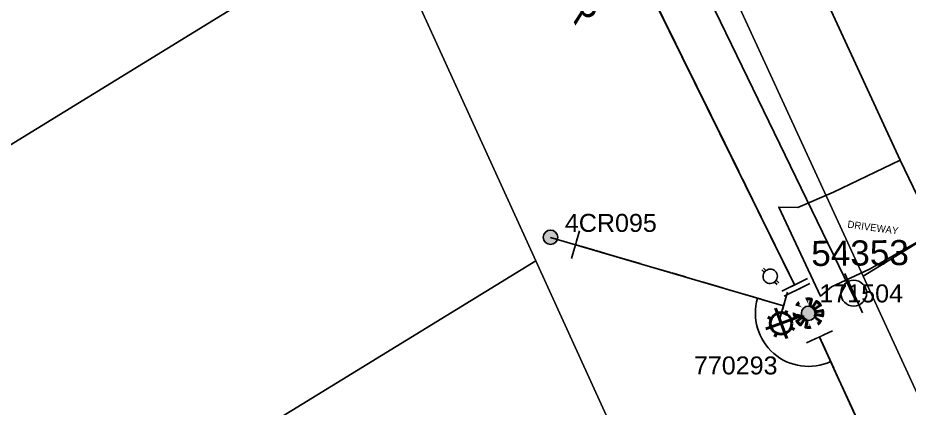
# Model space of a CAD drawing. Header units: metres. Extents: x 296686 to 300227, y 6172173 to 6175501.
# Drawn here: x 297025.4 to 297087.5, y 6174887 to 6174914.1 of the extents above; entities that cross this region are included whole.
import ezdxf
from ezdxf.enums import TextEntityAlignment as Align

# ---------------------------------------------------------------- set-up
doc = ezdxf.new("R2010")
doc.units = ezdxf.units.M
doc.linetypes.add('Cable Exist OH', pattern=[1, 1, 0])
doc.layers.get('0').update_dxf_attribs({"color": 6})
for name, color, linetype in [('_USER 02 POLENUMEXT', 7, 'Continuous'), ('_USER 08 SLIGHTNUMEXT', 7, 'Continuous'), ('_USER 14 DEVINFO', 7, 'Continuous'), ('_USER 15 GAS', 7, 'Continuous'), ('Equip_LV_NEW', 2, 'Continuous'), ('Equip_SP_HV_EXT', 7, 'Continuous'), ('Equip_SP_HV_NEW', 2, 'Continuous'), ('Equip_SP_LV_EXT', 7, 'Continuous'), ('Equip_SP_SL_EXT', 7, 'Continuous'), ('Equip_SP_SL_MOD', 3, 'Continuous'), ('Mains_HV_MOD', 3, 'Continuous'), ('Mains_LV_EXT', 7, 'Continuous'), ('Mains_LV_MOD', 3, 'Continuous'), ('Mains_SL_MOD', 3, 'Continuous'), ('OH_Details_SP_MISC', 7, 'Continuous'), ('SupportsOH_SP_TR_HV_LV_SL_MOD', 3, 'Continuous'), ('Trench_SP_NEW', 2, 'Continuous')]:
    doc.layers.add(name, color=color, linetype=linetype)
for name, color, linetype, lineweight in [('Cadastre Land Parcels_SP_EXT', 9, 'Continuous', 5), ('Cadastre Road Names_SP_HV_LV_SL_EXT', 9, 'Continuous', 5), ('Cadastre Roads_SP_EXT', 9, 'Continuous', 5)]:
    doc.layers.add(name, color=color, linetype=linetype, lineweight=lineweight)
doc.styles.add('BOUNDARY', font='isomono.shx')
doc.styles.add('HVSW_LABEL', font='arial.ttf')
doc.styles.add('iecARIAL', font='arial.ttf', dxfattribs={"height": 2})
doc.styles.add('POLE_LABEL', font='arial.ttf')
doc.styles.get("Standard").update_dxf_attribs({"font": 'arial.ttf'})
doc.linetypes.add('FENCELINE2', pattern='A,0.25,-0.1,[132,ltypeshp.shx,S=0.1,R=0,X=-0.1,Y=0],-0.1,1', length=1.45)
doc.linetypes.add('IE Trench HV', pattern='A,7,-0.2,["/",Standard,S=3,R=0,X=0.6,Y=-1.4],-2.5', length=9.7)

# ---------------------------------------------------------------- blocks, each defined once
blk = doc.blocks.new('*U174')
for p, q in [((6.42, 0.33), (5.93, 0.31)), ((8.39, 0.37), (8.89, 0.39)), ((8.4, 0.04), (8.89, 0.06)), ((6.43, -0.01), (5.93, -0.02))]:
    blk.add_line(p, q)
blk.add_lwpolyline([(6.41, 0.16, 1), (8.41, 0.21, 1)], format="xyb", close=True)
at = {"flags": 9}
for tag, p in [('ACTUAL_STATUS', (0, 0)), ('CONSTRUCTED_VOLTAGE', (0, -0.2)), ('OPERATING_VOLTAGE', (0, -0.6)), ('ORIENTATION', (0, -0.8)), ('OWNED_BY', (0, -1)), ('STATE', (0, -1.2)), ('NO_PHASES', (0, -0.4)), ('SWITCH_TYPE', (0, -1.4)), ('USAGE', (0, -1.6)), ('LEGEND', (0, -1.8)), ('NOTES', (0, -2))]:
    blk.add_attdef(tag, text='', height=0.2, dxfattribs=at).set_placement(p, align=Align.MIDDLE_LEFT)
at = {"flags": 1}
blk.add_attdef('Z', (0, 0), '', height=0.2, dxfattribs=at)
blk = doc.blocks.new('*U173')
at = {"lineweight": 40}
for p, q in [((-3.04, -3.53), (-4.61, 0.69)), ((-2.97, 0.46), (-3.2, -0.06)), ((0, 0), (-2.42, -0.9)), ((-1.72, -0.64), (-5.94, -2.2)), ((-5.7, -0.56), (-5.19, -0.79)), ((-1.95, -2.28), (-2.46, -2.05)), ((-4.69, -3.29), (-4.45, -2.78))]:
    blk.add_line(p, q, dxfattribs=at)
blk.add_circle((-3.83, -1.42), 1.5, dxfattribs=at)
for tag, p, height, flags in [('CONSTRUCTED_VOLTAGE', (0.98, -0.65), 0.2, 9), ('CONTROL_TYPE', (0.98, -0.85), 0.2, 9), ('LANTERN_PURPOSE', (0.98, -1.05), 0.2, 9), ('LANTERN_TYPE', (0.98, -1.25), 0.2, 9), ('LNUMBER', (2.18, -3.25), 2.5, 8), ('OPERATING_VOLTAGE', (0.98, -1.65), 0.2, 9), ('ORIENTATION', (0.98, -1.85), 0.2, 9), ('OWNED_BY', (0.98, -2.05), 0.2, 9), ('STATE', (0.98, -2.25), 0.2, 9), ('NO_PHASES', (0.98, -1.45), 0.2, 9), ('USAGE', (0.98, -2.45), 0.2, 9), ('CEXIST', (0.98, -2.65), 0.2, 9), ('CNEW', (0.98, -2.85), 0.2, 9), ('CNUMBER', (0.98, -3.05), 0.2, 9), ('CREMOVE', (0.98, -3.25), 0.2, 9), ('CREPLACE', (0.98, -3.45), 0.2, 9), ('LKINGHEIGHT', (0.98, -3.65), 0.2, 9), ('LBRACKET', (0.98, -3.85), 0.2, 9), ('LBRACKETVOCAB', (0.98, -4.05), 0.2, 9), ('LCATEGORY', (0.98, -4.25), 0.2, 9), ('LCHARGE1', (0.98, -4.45), 0.2, 9), ('LCHARGE1PERCENT', (0.98, -4.65), 0.2, 9), ('LCHARGE2', (0.98, -4.85), 0.2, 9), ('LCHARGE2PERCENT', (0.98, -5.05), 0.2, 9), ('LCHARGE3', (0.98, -5.25), 0.2, 9), ('LCHARGE3PERCENT', (0.98, -5.45), 0.2, 9), ('LEXIST', (0.98, -5.65), 0.2, 9), ('LLAMP', (0.98, -5.85), 0.2, 9), ('LLAMPVOCAB', (0.98, -6.05), 0.2, 9), ('LMAST', (0.98, -6.25), 0.2, 9), ('LMASTVOCAB', (0.98, -6.45), 0.2, 9), ('LNEW', (0.98, -6.65), 0.2, 9), ('LANTNUMBER', (0.98, -6.85), 0.2, 9), ('LOUTREACH', (0.98, -7.25), 0.2, 9), ('LOUTREACHVOCAB', (0.98, -7.45), 0.2, 9), ('LRATECODE', (0.98, -7.65), 0.2, 9), ('LREMOVE', (0.98, -7.85), 0.2, 9), ('LREPLACE', (0.98, -8.05), 0.2, 9), ('LTYPE', (0.98, -8.25), 0.2, 9), ('LTYPEVOCAB', (0.98, -8.45), 0.2, 9), ('LEGEND', (0.98, -8.65), 0.2, 9), ('LOCATION', (0.98, -8.85), 0.2, 9), ('STREETNAME', (0.98, -9.25), 0.2, 9), ('SUBURB', (0.98, -9.45), 0.2, 1), ('NOTES', (0.98, -9.05), 0.2, 9)]:
    blk.add_attdef(tag, p, '', height=height, dxfattribs=dict(flags=flags))
at = {"layer": '_USER 08 SLIGHTNUMEXT', "style": 'iecARIAL', "flags": 8}
blk.add_attdef('ASSET_NUM', (1.5, 1.5), '', height=2.5, dxfattribs=at)
blk = doc.blocks.new('SL_NIGHTWATCH_EXT')
at = {"lineweight": 40}
h = blk.add_hatch(color=256, dxfattribs=at)
h.paths.add_polyline_path([(0.39, 1.96, 0.098491), (-0.39, 1.96), (-0.2, 0.98, -0.098491), (0.19, 0.98)])
h.paths.add_polyline_path([(0.55, 0.83, -0.098491), (0.83, 0.56), (1.66, 1.11, 0.098491), (1.11, 1.66)])
h.paths.add_polyline_path([(0.98, 0.2, -0.098491), (0.98, -0.19), (1.96, -0.39, 0.098491), (1.96, 0.39)])
h.paths.add_polyline_path([(0.83, -0.55, -0.098491), (0.56, -0.83), (1.11, -1.66, 0.098491), (1.66, -1.11)])
h.paths.add_polyline_path([(-0.19, -0.98), (-0.39, -1.96, 0.098491), (0.39, -1.96), (0.2, -0.98, -0.098491)])
h.paths.add_polyline_path([(-0.83, -0.56), (-1.66, -1.11, 0.098491), (-1.11, -1.66), (-0.55, -0.83, -0.098491)])
h.paths.add_polyline_path([(-0.98, 0.19), (-1.96, 0.39, 0.098491), (-1.96, -0.39), (-0.98, -0.2, -0.098491)])
h.paths.add_polyline_path([(-1.11, 1.66, 0.098491), (-1.66, 1.11), (-0.83, 0.55, -0.098491), (-0.56, 0.83)])
for p, q in [((-1.16, 1.63), (-1.16, 1.63, 0)), ((-1.1, 1.64), (-1.1, 1.64, 0)), ((1.08, 1.63), (1.08, 1.63, 0)), ((-0.86, -0.57), (-0.86, -0.57, 0)), ((0.82, -0.57), (0.82, -0.57, 0)), ((1.96, -0.37), (1.96, -0.37, 0)), ((1.13, -1.65), (1.13, -1.65, 0))]:
    blk.add_line(p, q, dxfattribs=at)
for points in [[(-0.56, 0.83, 0.098491), (-0.83, 0.55), (-1.66, 1.11, -0.098491), (-1.11, 1.66)], [(-0.2, 0.98, -0.098491), (0.19, 0.98), (0.39, 1.96, 0.098491), (-0.39, 1.96)], [(0.83, 0.56), (1.66, 1.11, 0.098491), (1.11, 1.66), (0.55, 0.83, -0.098491)], [(-0.98, 0.19, 0.098491), (-0.98, -0.2), (-1.96, -0.39, -0.098491), (-1.96, 0.39)], [(0.98, -0.19), (1.96, -0.39, 0.098491), (1.96, 0.39), (0.98, 0.2, -0.098491)], [(-0.83, -0.56, 0.098491), (-0.55, -0.83), (-1.11, -1.66, -0.098491), (-1.66, -1.11)], [(0.2, -0.98), (0.39, -1.96, -0.098491), (-0.39, -1.96), (-0.19, -0.98, 0.098491)], [(0.56, -0.83), (1.11, -1.66, 0.098491), (1.66, -1.11), (0.83, -0.55, -0.098491)]]:
    blk.add_lwpolyline(points, format="xyb", close=True, dxfattribs=at)
blk.add_circle((0, 0), 1, dxfattribs=at)
blk = doc.blocks.new('POLE_EXT')
blk.add_hatch(color=256).paths.add_polyline_path([(-1, 0, 1), (1, 0, 1)])
blk.add_lwpolyline([(-1, 0, 1), (1, 0, 1)], format="xyb", close=True)
for tag, height, flags, p in [('pNumber', 2.5, 8, (-17.84, 2.07)), ('OWNED_BY', 0.2, 9, (1.35, -0.4)), ('SPECIAL_USE', 0.2, 9, (1.35, -0.8)), ('STATE', 0.2, 9, (1.35, -1)), ('PARENT', 0.2, 9, (1.35, -0.6)), ('USAGE', 0.2, 9, (1.35, -1.2)), ('cLV', 0.2, 9, (1.35, -1.4)), ('hDepth', 0.2, 9, (1.35, -1.6)), ('hDia', 0.2, 9, (1.35, -1.8)), ('cHV', 0.2, 9, (1.35, -2)), ('LBRACKET', 0.2, 9, (1.35, -2.2)), ('LExisting', 0.2, 9, (1.35, -2.4)), ('cLinedev', 0.2, 9, (1.35, -3.4)), ('pExisting', 0.2, 9, (1.35, -3.8)), ('LANTNUMBER', 0.2, 9, (1.35, -2.6)), ('LOther', 0.2, 9, (1.35, -2.8)), ('LRemove', 0.2, 9, (1.35, -3)), ('LEGEND', 0.2, 9, (1.35, -3.2)), ('LOCATION', 0.2, 9, (1.35, -3.6)), ('pFooting', 0.2, 9, (1.35, -4.4)), ('pNew', 0.2, 9, (1.35, -4.6)), ('pRelocate', 0.2, 9, (1.35, -5)), ('PFNUMBER', 0.2, 9, (1.35, -4)), ('NEWPFNUMBER', 0.2, 9, (1.35, -4.2)), ('pRemove', 0.2, 9, (1.35, -5.2)), ('pReplace', 0.2, 9, (1.35, -5.4)), ('pStay', 0.2, 9, (1.35, -5.6)), ('pType', 0.2, 9, (1.35, -5.8)), ('cspan', 0.2, 9, (1.35, -6)), ('STREETNAME', 0.2, 9, (1.35, -6.2)), ('SUBURB', 0.2, 9, (1.35, -6.4)), ('OPERATED_BY', 0.2, 9, (1.36, -7.01)), ('NOTES', 0.2, 9, (1.35, -6.6)), ('MAINTAINED_BY', 0.2, 9, (1.36, -6.81))]:
    blk.add_attdef(tag, text='', height=height, dxfattribs=dict(flags=flags)).set_placement(p, align=Align.MIDDLE_LEFT)
at = {"style": 'POLE_LABEL', "flags": 9}
for tag, p in [('STRUCTURE_PLANT_NUMBER', (1.35, 0.03)), ('STREET_CODE', (1.35, -0.2))]:
    blk.add_attdef(tag, text='', height=0.2, dxfattribs=at).set_placement(p, align=Align.MIDDLE_LEFT)
at = {"flags": 1}
blk.add_attdef('Z', (1.35, -7.33), '', height=0.2, dxfattribs=at)
at = {"layer": '_USER 02 POLENUMEXT', "style": 'POLE_LABEL', "flags": 8}
blk.add_attdef('ASSET_NUM', text='', height=2.5, dxfattribs=at).set_placement((2, 2), align=Align.MIDDLE_LEFT)
blk = doc.blocks.new('HV_ABS_CLOSED_EXT')
blk.add_line((-3, 6.87), (3, 6.87))
blk.add_circle((0, 6.87), 1.8)
at = {"style": 'HVSW_LABEL'}
for tag, height, flags, p in [('ASSET_NUM', 3.5, 8, (2, 2)), ('STREET_CODE', 0.2, 9, (0, -0.2))]:
    blk.add_attdef(tag, text='', height=height, dxfattribs=dict(at, flags=flags)).set_placement(p, align=Align.MIDDLE_LEFT)
at = {"flags": 1}
blk.add_attdef('Z', (0, 0), '', height=0.2, dxfattribs=at)
at = {"flags": 9}
for tag, p in [('ACTUAL_STATUS', (0, -0.4)), ('CONSTRUCTED_VOLTAGE', (0, -0.6)), ('OPERATING_VOLTAGE', (0, -1)), ('ORIENTATION', (0, -1.2)), ('NO_PHASES', (0, -0.8)), ('OWNED_BY', (0, -1.4)), ('STATE', (0, -1.6)), ('SWITCH_TYPE', (0, -1.8)), ('USAGE', (0, -2)), ('LEGEND', (0, -2.2)), ('LOCATION', (0, -2.4)), ('STREETNAME', (0, -2.6)), ('SUBURB', (0, -2.8)), ('NOTES', (0, -3))]:
    blk.add_attdef(tag, text='', height=0.2, dxfattribs=at).set_placement(p, align=Align.MIDDLE_LEFT)
blk = doc.blocks.new('*U170')
at = {"flags": 9}
for tag, p in [('ORIENTATION', (0, -0.8)), ('OWNED_BY', (0, -1)), ('STATE', (0, -1.2)), ('USAGE', (0, -1.4)), ('NOTES', (0, -1.6))]:
    blk.add_attdef(tag, text='', height=0.2, dxfattribs=at).set_placement(p, align=Align.MIDDLE_LEFT)
blk.add_wipeout([(-0.024, 0.251), (1.79, 0.428), (1.84, -0.075), (0.024, -0.251)])
blk.add_line((1.912, -0.819), (1.718, 1.172))
at = {"flags": 1}
blk.add_attdef('Z', (0, 0), '', height=0.2, dxfattribs=at)
at = {"flags": 9}
for tag, p in [('CONNECTOR_TYPE', (0, 0)), ('OPERATING_VOLTAGE', (0, -0.6)), ('CONSTRUCTED_VOLTAGE', (0, -0.2)), ('NO_PHASES', (0, -0.4))]:
    blk.add_attdef(tag, text='', height=0.2, dxfattribs=at).set_placement(p, align=Align.MIDDLE_LEFT)
blk = doc.blocks.new('LV_End Shackle_NEW')
for tag, flags, p in [('CONNECTOR_TYPE', 9, (1.5, 0)), ('OPERATING_VOLTAGE', 9, (1.5, -0.6)), ('CONSTRUCTED_VOLTAGE', 9, (1.5, -0.2)), ('NO_PHASES', 9, (1.5, -0.4)), ('ORIENTATION', 9, (1.5, -0.8)), ('OWNED_BY', 9, (1.5, -1)), ('OPERATED_BY', 9, (1.5, -1.2)), ('STATE', 9, (1.5, -1.6)), ('USAGE', 9, (1.5, -1.8)), ('MAINTAINED_BY', 9, (1.5, -1.4)), ('Z', 1, (1.5, -2.2)), ('NOTES', 9, (1.5, -2))]:
    blk.add_attdef(tag, text='', height=0.2, dxfattribs=dict(flags=flags)).set_placement(p, align=Align.MIDDLE_LEFT)
blk.add_wipeout([(-0.253, 0), (-0.253, 1.815), (0.253, 1.815), (0.253, 0)])
blk.add_line((1, 1.815), (-1, 1.815))
blk = doc.blocks.new('*U218')
for tag, flags, p in [('CONNECTOR_TYPE', 9, (1.5, 0)), ('OPERATING_VOLTAGE', 9, (1.5, -0.6)), ('CONSTRUCTED_VOLTAGE', 9, (1.5, -0.2)), ('NO_PHASES', 9, (1.5, -0.4)), ('ORIENTATION', 9, (1.5, -0.8)), ('OWNED_BY', 9, (1.5, -1)), ('OPERATED_BY', 9, (1.5, -1.2)), ('STATE', 9, (1.5, -1.6)), ('USAGE', 9, (1.5, -1.8)), ('MAINTAINED_BY', 9, (1.5, -1.4)), ('Z', 1, (1.5, -2.2)), ('NOTES', 9, (1.5, -2))]:
    blk.add_attdef(tag, text='', height=0.2, dxfattribs=dict(flags=flags)).set_placement(p, align=Align.MIDDLE_LEFT)
blk.add_wipeout([(-0.253, 0), (-0.253, 2.203), (0.253, 2.203), (0.253, 0)])
blk.add_line((1, 2.203), (-1, 2.203))
blk = doc.blocks.new('HV_End Shackle_NEW')
for tag, flags, p in [('CONNECTOR_TYPE', 9, (1.5, 0)), ('OPERATING_VOLTAGE', 9, (1.5, -0.6)), ('CONSTRUCTED_VOLTAGE', 9, (1.5, -0.2)), ('NO_PHASES', 9, (1.5, -0.4)), ('ORIENTATION', 9, (1.5, -0.8)), ('OWNED_BY', 9, (1.5, -1)), ('OPERATED_BY', 9, (1.5, -1.2)), ('STATE', 9, (1.5, -1.6)), ('USAGE', 9, (1.5, -1.8)), ('MAINTAINED_BY', 9, (1.5, -1.4)), ('Z', 1, (1.5, -2.2)), ('NOTES', 9, (1.5, -2))]:
    blk.add_attdef(tag, text='', height=0.2, dxfattribs=dict(flags=flags)).set_placement(p, align=Align.MIDDLE_LEFT)
blk.add_wipeout([(-0.253, 0), (-0.253, 1.815), (0.253, 1.815), (0.253, 0)])
blk.add_line((1, 1.815), (-1, 1.815))

msp = doc.modelspace()

# ---------------------------------------------------------------- linework, layer by layer
at = {"layer": '_USER 14 DEVINFO'}
msp.add_lwpolyline([(297086.828, 6174904.227), (297082.203, 6174902.018), (297079.721, 6174900.937), (297078.386, 6174900.973), (297081.283, 6174894.771), (297082.052, 6174895.422), (297084.692, 6174896.651), (297089.243, 6174899.218)], close=True, dxfattribs=at)
at = {"layer": '_USER 15 GAS', "linetype": 'FENCELINE2', "ltscale": 10}
msp.add_lwpolyline([(297074.094, 6174931.809), (297086.828, 6174904.227)], dxfattribs=at)
at = {"layer": 'Cadastre Land Parcels_SP_EXT', "linetype": 'Continuous'}
for points in [[(297186.73, 6174958.939), (297161.176, 6175014.461), (297069.749, 6174927.686), (297084.261, 6174896.166), (297186.73, 6174958.939)], [(297202.967, 6174922.764), (297186.73, 6174958.939), (297084.261, 6174896.166), (297100.827, 6174860.189), (297202.967, 6174922.764)], [(297061.465, 6174897.228), (297050.578, 6174921.099), (297019.318, 6174901.896), (296996.003, 6174887.578), (296991.358, 6174884.752), (297004.943, 6174862.595), (297061.465, 6174897.228)], [(297072.234, 6174873.604), (297061.465, 6174897.228), (297004.943, 6174862.595), (297018.448, 6174840.57), (297046.713, 6174857.939), (297072.234, 6174873.604)]]:
    msp.add_lwpolyline(points, close=True, dxfattribs=at)
msp.add_lwpolyline([(297019.318, 6174901.896), (297050.578, 6174921.099), (297050.578, 6174921.099), (297048.077, 6174926.574), (297047.351, 6174928.09), (297046.555, 6174929.569), (297045.69, 6174931.012), (297044.759, 6174932.411), (297043.763, 6174933.766), (297042.706, 6174935.073), (297041.589, 6174936.328), (297040.414, 6174937.53), (297039.185, 6174938.677), (297037.903, 6174939.764), (297036.571, 6174940.79), (297035.195, 6174941.754), (297033.772, 6174942.652), (297032.312, 6174943.481), (297030.812, 6174944.244), (297029.28, 6174944.935), (297027.717, 6174945.553), (297026.127, 6174946.097), (297024.513, 6174946.567)], dxfattribs=at)
at = {"layer": 'Cadastre Roads_SP_EXT', "linetype": 'Continuous'}
for points in [[(297024.513, 6174946.567), (297026.127, 6174946.097), (297027.717, 6174945.553), (297029.28, 6174944.935), (297030.812, 6174944.244), (297032.312, 6174943.481), (297033.772, 6174942.652), (297035.195, 6174941.754), (297036.571, 6174940.79), (297037.903, 6174939.764), (297039.185, 6174938.677), (297040.414, 6174937.53), (297041.589, 6174936.328), (297042.706, 6174935.073), (297043.763, 6174933.766), (297044.759, 6174932.411), (297045.69, 6174931.012), (297046.555, 6174929.569), (297047.351, 6174928.09), (297048.077, 6174926.574), (297050.578, 6174921.099), (297061.465, 6174897.228), (297072.234, 6174873.604)], [(297100.827, 6174860.189), (297084.261, 6174896.166), (297069.749, 6174927.686)]]:
    msp.add_lwpolyline(points, dxfattribs=at)
at = {"layer": 'Mains_HV_MOD', "linetype": 'Cable Exist OH'}
msp.add_lwpolyline([(297080.461, 6174893.585), (297097.766, 6174855.751), (297112.683, 6174826.709)], dxfattribs=at)
at = {"layer": 'Mains_LV_MOD', "linetype": 'Cable Exist OH'}
for points in [[(297055.785, 6174943.586), (297080.461, 6174893.585)], [(297062.486, 6174898.869), (297080.461, 6174893.585)], [(297080.461, 6174893.585), (297097.766, 6174855.751), (297112.683, 6174826.709)]]:
    msp.add_lwpolyline(points, dxfattribs=at)
at = {"layer": 'Mains_SL_MOD', "linetype": 'Cable Exist OH'}
msp.add_lwpolyline([(297097.766, 6174855.751), (297080.461, 6174893.585)], dxfattribs=at)
at = {"layer": 'OH_Details_SP_MISC', "color": 7, "linetype": 'Continuous', "flags": 128}
msp.add_lwpolyline([(297080.461, 6174893.585), (297097.766, 6174855.751)], dxfattribs=at)

# ---------------------------------------------------------------- block references
at = {"layer": 'Equip_SP_HV_EXT'}
ref = msp.add_blockref('HV_ABS_CLOSED_EXT', (297080.461, 6174893.585), dxfattribs=dict(at, xscale=0.5, yscale=0.5, zscale=0.5, rotation=293.9004164008661))
ref.add_attrib('ASSET_NUM', '54353', dxfattribs={"layer": '0', "height": 1.75, "rotation": 0.59166, "style": 'HVSW_LABEL'}).set_placement((297080.66, 6174896.34), align=Align.BOTTOM_LEFT)
at = {"layer": 'Equip_SP_LV_EXT', "xscale": 0.5, "yscale": 0.5, "zscale": 0.5, "rotation": 134.7115627820449}
msp.add_blockref('*U174', (297080.461, 6174893.585), dxfattribs=at)
at = {"layer": 'Equip_SP_SL_EXT', "xscale": 0.5, "yscale": 0.5, "zscale": 0.5}
msp.add_blockref('SL_NIGHTWATCH_EXT', (297080.461, 6174893.585), dxfattribs=at)
at = {"layer": 'Equip_SP_SL_MOD'}
ref = msp.add_blockref('*U173', (297080.461, 6174893.585), dxfattribs=dict(at, xscale=0.5, yscale=0.5, zscale=0.5))
ref.add_attrib('ASSET_NUM', '171504', (297081.211, 6174894.335), dxfattribs={"layer": '_USER 08 SLIGHTNUMEXT', "height": 1.25, "style": 'iecARIAL'})

# ---------------------------------------------------------------- texts
at = {"layer": '_USER 15 GAS', "insert": (297083.211, 6174900.039), "char_height": 0.5, "attachment_point": 1, "rotation": 352.17556, "style": 'BOUNDARY'}
msp.add_mtext_dynamic_manual_height_columns('DRIVEWAY', width=3.72669, gutter_width=12.5, heights=[0], dxfattribs=at)
at = {"layer": 'Cadastre Road Names_SP_HV_LV_SL_EXT'}
msp.add_text('RIVULET CR', height=1.8, rotation=296.16037, dxfattribs=at).set_placement((297057.688, 6174926.913))

# ---------------------------------------------------------------- next in the draw order: block references
at = {"layer": 'Mains_LV_EXT', "rotation": 338.0638131240853}
msp.add_blockref('*U170', (297062.486, 6174898.869), dxfattribs=at)

# ---------------------------------------------------------------- next in the draw order: linework, layer by layer
at = {"layer": 'Mains_HV_MOD', "linetype": 'Cable Exist OH'}
msp.add_lwpolyline([(297055.785, 6174943.586), (297080.461, 6174893.585)], dxfattribs=at)
at = {"layer": 'Mains_SL_MOD', "linetype": 'Cable Exist OH'}
msp.add_lwpolyline([(297080.461, 6174893.585), (297055.785, 6174943.586)], dxfattribs=at)
at = {"layer": 'OH_Details_SP_MISC', "color": 7, "linetype": 'Continuous', "flags": 128}
for points in [[(297055.785, 6174943.586), (297080.461, 6174893.585)], [(297080.461, 6174893.585), (297062.482, 6174898.855)]]:
    msp.add_lwpolyline(points, dxfattribs=at)

# ---------------------------------------------------------------- next in the draw order: block references
at = {"layer": 'SupportsOH_SP_TR_HV_LV_SL_MOD'}
ref = msp.add_blockref('POLE_EXT', (297062.486, 6174898.869), dxfattribs=dict(at, xscale=0.5, yscale=0.5, zscale=0.5))
ref.add_attrib('ASSET_NUM', '4CR095', dxfattribs={"layer": '_USER 02 POLENUMEXT', "height": 1.25, "style": 'POLE_LABEL'}).set_placement((297063.486, 6174899.869), align=Align.MIDDLE_LEFT)

# ---------------------------------------------------------------- next in the draw order: block references
at = {"layer": 'Equip_LV_NEW', "rotation": 204.5797032501517}
msp.add_blockref('LV_End Shackle_NEW', (297080.461, 6174893.585), dxfattribs=at)

# ---------------------------------------------------------------- next in the draw order: block references
at = {"layer": 'Equip_LV_NEW', "rotation": 26.26623952247196}
msp.add_blockref('*U218', (297080.461, 6174893.585), dxfattribs=at)

# ---------------------------------------------------------------- next in the draw order: block references
at = {"layer": 'Equip_LV_NEW', "rotation": 73.62413488981227}
msp.add_blockref('LV_End Shackle_NEW', (297080.461, 6174893.585), dxfattribs=at)

# ---------------------------------------------------------------- next in the draw order: linework, layer by layer
at = {"layer": 'Trench_SP_NEW', "linetype": 'IE Trench HV', "flags": 128}
msp.add_lwpolyline([(297069.47, 6174923.871), (297083.681, 6174894.574)], dxfattribs=at)

# ---------------------------------------------------------------- next in the draw order: block references
at = {"layer": 'Equip_SP_HV_NEW', "rotation": 26.26623952301732}
msp.add_blockref('HV_End Shackle_NEW', (297080.461, 6174893.585), dxfattribs=at)

# ---------------------------------------------------------------- next in the draw order: block references
at = {"layer": 'Equip_SP_HV_NEW', "rotation": 204.579703246994}
msp.add_blockref('HV_End Shackle_NEW', (297080.461, 6174893.585), dxfattribs=at)

# ---------------------------------------------------------------- next in the draw order: linework, layer by layer
at = {"layer": 'Mains_LV_MOD'}
msp.add_arc((297080.461, 6174893.585), 3.707, 163.62233, 294.57243, dxfattribs=at)

# ---------------------------------------------------------------- next in the draw order: block references
at = {"layer": 'SupportsOH_SP_TR_HV_LV_SL_MOD'}
ref = msp.add_blockref('POLE_EXT', (297080.461, 6174893.585), dxfattribs=dict(at, xscale=0.5, yscale=0.5, zscale=0.5))
ref.add_attrib('ASSET_NUM', '770293', dxfattribs={"layer": '_USER 02 POLENUMEXT', "height": 1.25, "style": 'POLE_LABEL'}).set_placement((297072.473, 6174889.948), align=Align.MIDDLE_LEFT)

doc.saveas('drawing.dxf')
